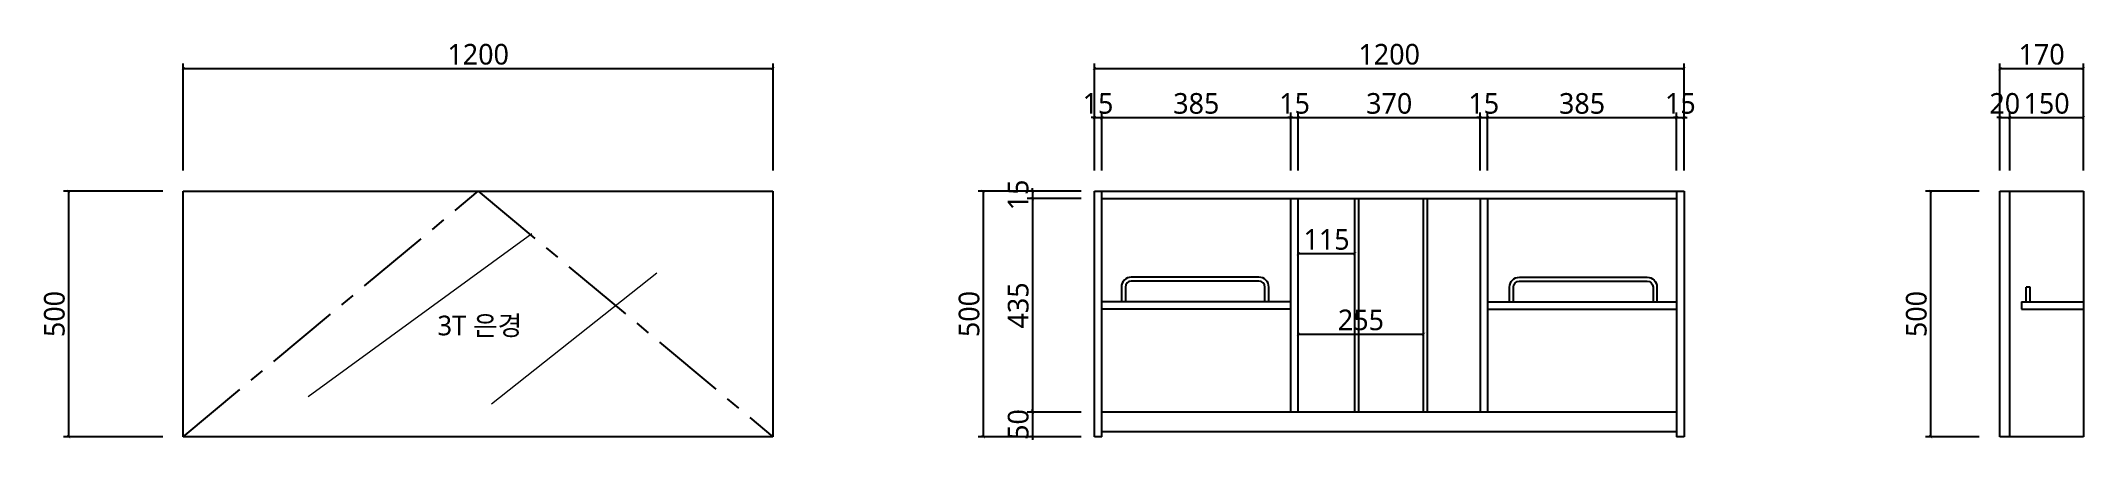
# Model space of a CAD drawing. Extents: x 892194 to 896354, y -573055 to -572242.
import ezdxf

# ---------------------------------------------------------------- set-up
doc = ezdxf.new("R2010")
doc.units = 0
doc.header["$LTSCALE"] = 60
doc.header["$MEASUREMENT"] = 0
doc.header["$PDMODE"] = 34
doc.header["$PDSIZE"] = -5
doc.linetypes.add('CENTERX2', pattern=[4, 2.5, -0.5, 0.5, -0.5])
doc.layers.get('0').update_dxf_attribs({"linetype": 'CONTINUOUS'})
doc.layers.get('Defpoints').update_dxf_attribs({"color": 13, "linetype": 'CONTINUOUS'})
for name, color, linetype in [('FUR', 253, 'CONTINUOUS'), ('HAT', 251, 'CENTERX2'), ('S-DIM', 8, 'CONTINUOUS'), ('TEX', 3, 'CONTINUOUS')]:
    doc.layers.add(name, color=color, linetype=linetype)
doc.layers.add('거울', color=151, linetype='CONTINUOUS', lineweight=5)
doc.styles.get("Standard").update_dxf_attribs({"font": 'malgun.ttf'})
doc.styles.add('카비원', font='malgun.ttf', dxfattribs={"height": 45})
doc.dimstyles.new('카비원', dxfattribs={"dimscale": 7, "dimtxt": 6, "dimasz": 0.9, "dimexe": 1.5, "dimexo": 6, "dimgap": 1, "dimtad": 1, "dimdsep": 46, "dimtxsty": 'Standard', "dimblk": 'ARCHTICK', "dimcen": 3, "dimclrd": 8, "dimclre": 8, "dimclrt": 7, "dimazin": 0, "dimtfac": 0.6, "dimtix": 1, "dimtmove": 1, "dimatfit": 3, "dimfxl": 1.5, "dimtolj": 1, "dimtzin": 0, "dimlwd": -1, "dimlwe": -1, "dimarcsym": 1})

# ---------------------------------------------------------------- blocks, each defined once
blk = doc.blocks.new('_ArchTick')
at = {"color": 0, "linetype": 'ByBlock', "transparency": 16777216, "const_width": 0.15}
blk.add_lwpolyline([(-0.5, -0.5), (0.5, 0.5)], dxfattribs=at)
blk = doc.blocks.new('*D3775')
at = {"layer": 'Defpoints', "color": 0}
for p in [(893684.1, -572298.5), (892484.1, -572548.5), (893684.1, -572548.5)]:
    blk.add_point(p, dxfattribs=at)
at = {"layer": 'S-DIM', "color": 8}
for p, q in [((892484.1, -572506.5), (892484.1, -572288)), ((892484.1, -572298.5), (893684.1, -572298.5)), ((893684.1, -572506.5), (893684.1, -572288))]:
    blk.add_line(p, q, dxfattribs=at)
at = {"layer": 'S-DIM', "color": 8, "xscale": 6.3, "yscale": 6.3, "zscale": 6.3, "rotation": 180}
blk.add_blockref('_ArchTick', (892484.1, -572298.5), dxfattribs=at)
at = {"layer": 'S-DIM', "color": 8, "xscale": 6.3, "yscale": 6.3, "zscale": 6.3}
blk.add_blockref('_ArchTick', (893684.1, -572298.5), dxfattribs=at)
at = {"layer": 'S-DIM', "color": 7, "insert": (893084.1, -572269.7), "char_height": 42, "attachment_point": 5}
blk.add_mtext('\\A1;1200', dxfattribs=at)
blk = doc.blocks.new('*D3776')
at = {"layer": 'Defpoints', "color": 0}
for p in [(892484.1, -572548.5), (892250.5, -573048.5), (892484.1, -573048.5)]:
    blk.add_point(p, dxfattribs=at)
at = {"layer": 'S-DIM', "color": 8}
for p, q in [((892442.1, -572548.5), (892240, -572548.5)), ((892250.5, -572548.5), (892250.5, -573048.5)), ((892442.1, -573048.5), (892240, -573048.5))]:
    blk.add_line(p, q, dxfattribs=at)
at = {"layer": 'S-DIM', "color": 8, "xscale": 6.3, "yscale": 6.3, "zscale": 6.3}
for p, rotation in [((892250.5, -572548.5), 90), ((892250.5, -573048.5), 270)]:
    blk.add_blockref('_ArchTick', p, dxfattribs=dict(at, rotation=rotation))
at = {"layer": 'S-DIM', "color": 7, "insert": (892221.8, -572798.5), "char_height": 42, "attachment_point": 5, "rotation": 90}
blk.add_mtext('\\A1;500', dxfattribs=at)
blk = doc.blocks.new('*D3777')
at = {"layer": 'Defpoints', "color": 0}
for p in [(894211.9, -572563.5), (894353, -572548.5), (894353, -572563.5)]:
    blk.add_point(p, dxfattribs=at)
at = {"layer": 'S-DIM', "color": 8}
for p, q in [((894311, -572548.5), (894201.4, -572548.5)), ((894311, -572563.5), (894201.4, -572563.5)), ((894211.9, -572548.5), (894211.9, -572542.2)), ((894211.9, -572548.5), (894211.9, -572563.5)), ((894211.9, -572563.5), (894211.9, -572569.8))]:
    blk.add_line(p, q, dxfattribs=at)
at = {"layer": 'S-DIM', "color": 8, "xscale": 6.3, "yscale": 6.3, "zscale": 6.3}
for p, rotation in [((894211.9, -572548.5), 270), ((894211.9, -572563.5), 90)]:
    blk.add_blockref('_ArchTick', p, dxfattribs=dict(at, rotation=rotation))
at = {"layer": 'S-DIM', "color": 7, "insert": (894183, -572556), "char_height": 42, "attachment_point": 5, "rotation": 90}
blk.add_mtext('\\A1;15', dxfattribs=at)
blk = doc.blocks.new('*D3778')
at = {"layer": 'Defpoints', "color": 0}
for p in [(894353, -572563.5), (894211.9, -572998.5), (894353, -572998.5)]:
    blk.add_point(p, dxfattribs=at)
at = {"layer": 'S-DIM', "color": 8}
for p, q in [((894311, -572563.5), (894201.4, -572563.5)), ((894211.9, -572563.5), (894211.9, -572998.5)), ((894311, -572998.5), (894201.4, -572998.5))]:
    blk.add_line(p, q, dxfattribs=at)
at = {"layer": 'S-DIM', "color": 8, "xscale": 6.3, "yscale": 6.3, "zscale": 6.3}
for p, rotation in [((894211.9, -572563.5), 90), ((894211.9, -572998.5), 270)]:
    blk.add_blockref('_ArchTick', p, dxfattribs=dict(at, rotation=rotation))
at = {"layer": 'S-DIM', "color": 7, "insert": (894183.2, -572781), "char_height": 42, "attachment_point": 5, "rotation": 90}
blk.add_mtext('\\A1;435', dxfattribs=at)
blk = doc.blocks.new('*D3779')
at = {"layer": 'Defpoints', "color": 0}
for p in [(894353, -572998.5), (894211.9, -573048.5), (894353, -573048.5)]:
    blk.add_point(p, dxfattribs=at)
at = {"layer": 'S-DIM', "color": 8}
for p, q in [((894211.9, -572998.5), (894211.9, -572992.2)), ((894311, -572998.5), (894201.4, -572998.5)), ((894211.9, -572998.5), (894211.9, -573048.5)), ((894311, -573048.5), (894201.4, -573048.5)), ((894211.9, -573048.5), (894211.9, -573054.8))]:
    blk.add_line(p, q, dxfattribs=at)
at = {"layer": 'S-DIM', "color": 8, "xscale": 6.3, "yscale": 6.3, "zscale": 6.3}
for p, rotation in [((894211.9, -572998.5), 270), ((894211.9, -573048.5), 90)]:
    blk.add_blockref('_ArchTick', p, dxfattribs=dict(at, rotation=rotation))
at = {"layer": 'S-DIM', "color": 7, "insert": (894183.2, -573023.5), "char_height": 42, "attachment_point": 5, "rotation": 90}
blk.add_mtext('\\A1;50', dxfattribs=at)
blk = doc.blocks.new('*D3780')
at = {"layer": 'Defpoints', "color": 0}
for p in [(894353, -572548.5), (894111.9, -573048.5), (894353, -573048.5)]:
    blk.add_point(p, dxfattribs=at)
at = {"layer": 'S-DIM', "color": 8}
for p, q in [((894311, -572548.5), (894101.4, -572548.5)), ((894111.9, -572548.5), (894111.9, -573048.5)), ((894311, -573048.5), (894101.4, -573048.5))]:
    blk.add_line(p, q, dxfattribs=at)
at = {"layer": 'S-DIM', "color": 8, "xscale": 6.3, "yscale": 6.3, "zscale": 6.3}
for p, rotation in [((894111.9, -572548.5), 90), ((894111.9, -573048.5), 270)]:
    blk.add_blockref('_ArchTick', p, dxfattribs=dict(at, rotation=rotation))
at = {"layer": 'S-DIM', "color": 7, "insert": (894083.2, -572798.5), "char_height": 42, "attachment_point": 5, "rotation": 90}
blk.add_mtext('\\A1;500', dxfattribs=at)
blk = doc.blocks.new('*D3781')
at = {"layer": 'Defpoints', "color": 0}
for p in [(894353, -572398.5), (894338, -572548.5), (894353, -572548.5)]:
    blk.add_point(p, dxfattribs=at)
at = {"layer": 'S-DIM', "color": 8}
for p, q in [((894338, -572398.5), (894331.7, -572398.5)), ((894338, -572506.5), (894338, -572388)), ((894338, -572398.5), (894353, -572398.5)), ((894353, -572506.5), (894353, -572388)), ((894353, -572398.5), (894359.3, -572398.5))]:
    blk.add_line(p, q, dxfattribs=at)
at = {"layer": 'S-DIM', "color": 8, "xscale": 6.3, "yscale": 6.3, "zscale": 6.3}
blk.add_blockref('_ArchTick', (894338, -572398.5), dxfattribs=at)
at = {"layer": 'S-DIM', "color": 8, "xscale": 6.3, "yscale": 6.3, "zscale": 6.3, "rotation": 180}
blk.add_blockref('_ArchTick', (894353, -572398.5), dxfattribs=at)
at = {"layer": 'S-DIM', "color": 7, "insert": (894345.5, -572369.7), "char_height": 42, "attachment_point": 5}
blk.add_mtext('\\A1;15', dxfattribs=at)
blk = doc.blocks.new('*D3782')
at = {"layer": 'Defpoints', "color": 0}
for p in [(894738, -572398.5), (894353, -572548.5), (894738, -572548.5)]:
    blk.add_point(p, dxfattribs=at)
at = {"layer": 'S-DIM', "color": 8}
for p, q in [((894353, -572506.5), (894353, -572388)), ((894353, -572398.5), (894738, -572398.5)), ((894738, -572506.5), (894738, -572388))]:
    blk.add_line(p, q, dxfattribs=at)
at = {"layer": 'S-DIM', "color": 8, "xscale": 6.3, "yscale": 6.3, "zscale": 6.3, "rotation": 180}
blk.add_blockref('_ArchTick', (894353, -572398.5), dxfattribs=at)
at = {"layer": 'S-DIM', "color": 8, "xscale": 6.3, "yscale": 6.3, "zscale": 6.3}
blk.add_blockref('_ArchTick', (894738, -572398.5), dxfattribs=at)
at = {"layer": 'S-DIM', "color": 7, "insert": (894545.5, -572369.8), "char_height": 42, "attachment_point": 5}
blk.add_mtext('\\A1;385', dxfattribs=at)
blk = doc.blocks.new('*D3783')
at = {"layer": 'Defpoints', "color": 0}
for p in [(894753, -572398.5), (894738, -572548.5), (894753, -572548.5)]:
    blk.add_point(p, dxfattribs=at)
at = {"layer": 'S-DIM', "color": 8}
for p, q in [((894738, -572398.5), (894731.7, -572398.5)), ((894738, -572506.5), (894738, -572388)), ((894738, -572398.5), (894753, -572398.5)), ((894753, -572506.5), (894753, -572388)), ((894753, -572398.5), (894759.3, -572398.5))]:
    blk.add_line(p, q, dxfattribs=at)
at = {"layer": 'S-DIM', "color": 8, "xscale": 6.3, "yscale": 6.3, "zscale": 6.3}
blk.add_blockref('_ArchTick', (894738, -572398.5), dxfattribs=at)
at = {"layer": 'S-DIM', "color": 8, "xscale": 6.3, "yscale": 6.3, "zscale": 6.3, "rotation": 180}
blk.add_blockref('_ArchTick', (894753, -572398.5), dxfattribs=at)
at = {"layer": 'S-DIM', "color": 7, "insert": (894745.5, -572369.7), "char_height": 42, "attachment_point": 5}
blk.add_mtext('\\A1;15', dxfattribs=at)
blk = doc.blocks.new('*D3784')
at = {"layer": 'Defpoints', "color": 0}
for p in [(895123, -572398.5), (894753, -572548.5), (895123, -572548.5)]:
    blk.add_point(p, dxfattribs=at)
at = {"layer": 'S-DIM', "color": 8}
for p, q in [((894753, -572506.5), (894753, -572388)), ((894753, -572398.5), (895123, -572398.5)), ((895123, -572506.5), (895123, -572388))]:
    blk.add_line(p, q, dxfattribs=at)
at = {"layer": 'S-DIM', "color": 8, "xscale": 6.3, "yscale": 6.3, "zscale": 6.3, "rotation": 180}
blk.add_blockref('_ArchTick', (894753, -572398.5), dxfattribs=at)
at = {"layer": 'S-DIM', "color": 8, "xscale": 6.3, "yscale": 6.3, "zscale": 6.3}
blk.add_blockref('_ArchTick', (895123, -572398.5), dxfattribs=at)
at = {"layer": 'S-DIM', "color": 7, "insert": (894938, -572369.8), "char_height": 42, "attachment_point": 5}
blk.add_mtext('\\A1;370', dxfattribs=at)
blk = doc.blocks.new('*D3785')
at = {"layer": 'Defpoints', "color": 0}
for p in [(895138, -572398.5), (895123, -572548.5), (895138, -572548.5)]:
    blk.add_point(p, dxfattribs=at)
at = {"layer": 'S-DIM', "color": 8}
for p, q in [((895123, -572398.5), (895116.7, -572398.5)), ((895123, -572506.5), (895123, -572388)), ((895123, -572398.5), (895138, -572398.5)), ((895138, -572506.5), (895138, -572388)), ((895138, -572398.5), (895144.3, -572398.5))]:
    blk.add_line(p, q, dxfattribs=at)
at = {"layer": 'S-DIM', "color": 8, "xscale": 6.3, "yscale": 6.3, "zscale": 6.3}
blk.add_blockref('_ArchTick', (895123, -572398.5), dxfattribs=at)
at = {"layer": 'S-DIM', "color": 8, "xscale": 6.3, "yscale": 6.3, "zscale": 6.3, "rotation": 180}
blk.add_blockref('_ArchTick', (895138, -572398.5), dxfattribs=at)
at = {"layer": 'S-DIM', "color": 7, "insert": (895130.5, -572369.7), "char_height": 42, "attachment_point": 5}
blk.add_mtext('\\A1;15', dxfattribs=at)
blk = doc.blocks.new('*D3786')
at = {"layer": 'Defpoints', "color": 0}
for p in [(895523, -572398.5), (895138, -572548.5), (895523, -572548.5)]:
    blk.add_point(p, dxfattribs=at)
at = {"layer": 'S-DIM', "color": 8}
for p, q in [((895138, -572506.5), (895138, -572388)), ((895138, -572398.5), (895523, -572398.5)), ((895523, -572506.5), (895523, -572388))]:
    blk.add_line(p, q, dxfattribs=at)
at = {"layer": 'S-DIM', "color": 8, "xscale": 6.3, "yscale": 6.3, "zscale": 6.3, "rotation": 180}
blk.add_blockref('_ArchTick', (895138, -572398.5), dxfattribs=at)
at = {"layer": 'S-DIM', "color": 8, "xscale": 6.3, "yscale": 6.3, "zscale": 6.3}
blk.add_blockref('_ArchTick', (895523, -572398.5), dxfattribs=at)
at = {"layer": 'S-DIM', "color": 7, "insert": (895330.5, -572369.8), "char_height": 42, "attachment_point": 5}
blk.add_mtext('\\A1;385', dxfattribs=at)
blk = doc.blocks.new('*D3787')
at = {"layer": 'Defpoints', "color": 0}
for p in [(895538, -572398.5), (895523, -572548.5), (895538, -572548.5)]:
    blk.add_point(p, dxfattribs=at)
at = {"layer": 'S-DIM', "color": 8}
for p, q in [((895523, -572398.5), (895516.7, -572398.5)), ((895523, -572506.5), (895523, -572388)), ((895523, -572398.5), (895538, -572398.5)), ((895538, -572506.5), (895538, -572388)), ((895538, -572398.5), (895544.3, -572398.5))]:
    blk.add_line(p, q, dxfattribs=at)
at = {"layer": 'S-DIM', "color": 8, "xscale": 6.3, "yscale": 6.3, "zscale": 6.3}
blk.add_blockref('_ArchTick', (895523, -572398.5), dxfattribs=at)
at = {"layer": 'S-DIM', "color": 8, "xscale": 6.3, "yscale": 6.3, "zscale": 6.3, "rotation": 180}
blk.add_blockref('_ArchTick', (895538, -572398.5), dxfattribs=at)
at = {"layer": 'S-DIM', "color": 7, "insert": (895530.5, -572369.7), "char_height": 42, "attachment_point": 5}
blk.add_mtext('\\A1;15', dxfattribs=at)
blk = doc.blocks.new('*D3788')
at = {"layer": 'Defpoints', "color": 0}
for p in [(895538, -572298.5), (894338, -572548.5), (895538, -572548.5)]:
    blk.add_point(p, dxfattribs=at)
at = {"layer": 'S-DIM', "color": 8}
for p, q in [((894338, -572506.5), (894338, -572288)), ((894338, -572298.5), (895538, -572298.5)), ((895538, -572506.5), (895538, -572288))]:
    blk.add_line(p, q, dxfattribs=at)
at = {"layer": 'S-DIM', "color": 8, "xscale": 6.3, "yscale": 6.3, "zscale": 6.3, "rotation": 180}
blk.add_blockref('_ArchTick', (894338, -572298.5), dxfattribs=at)
at = {"layer": 'S-DIM', "color": 8, "xscale": 6.3, "yscale": 6.3, "zscale": 6.3}
blk.add_blockref('_ArchTick', (895538, -572298.5), dxfattribs=at)
at = {"layer": 'S-DIM', "color": 7, "insert": (894938, -572269.7), "char_height": 42, "attachment_point": 5}
blk.add_mtext('\\A1;1200', dxfattribs=at)
blk = doc.blocks.new('*D3789')
at = {"layer": 'Defpoints', "color": 0}
for p in [(896200.7, -572398.5), (896180.7, -572548.5), (896200.7, -572548.5)]:
    blk.add_point(p, dxfattribs=at)
at = {"layer": 'S-DIM', "color": 8}
for p, q in [((896180.7, -572398.5), (896174.4, -572398.5)), ((896180.7, -572506.5), (896180.7, -572388)), ((896180.7, -572398.5), (896200.7, -572398.5)), ((896200.7, -572506.5), (896200.7, -572388)), ((896200.7, -572398.5), (896207, -572398.5))]:
    blk.add_line(p, q, dxfattribs=at)
at = {"layer": 'S-DIM', "color": 8, "xscale": 6.3, "yscale": 6.3, "zscale": 6.3}
blk.add_blockref('_ArchTick', (896180.7, -572398.5), dxfattribs=at)
at = {"layer": 'S-DIM', "color": 8, "xscale": 6.3, "yscale": 6.3, "zscale": 6.3, "rotation": 180}
blk.add_blockref('_ArchTick', (896200.7, -572398.5), dxfattribs=at)
at = {"layer": 'S-DIM', "color": 7, "insert": (896190.7, -572369.8), "char_height": 42, "attachment_point": 5}
blk.add_mtext('\\A1;20', dxfattribs=at)
blk = doc.blocks.new('*D3790')
at = {"layer": 'Defpoints', "color": 0}
for p in [(896350.7, -572398.5), (896200.7, -572548.5), (896350.7, -572548.5)]:
    blk.add_point(p, dxfattribs=at)
at = {"layer": 'S-DIM', "color": 8}
for p, q in [((896200.7, -572506.5), (896200.7, -572388)), ((896200.7, -572398.5), (896350.7, -572398.5)), ((896350.7, -572506.5), (896350.7, -572388))]:
    blk.add_line(p, q, dxfattribs=at)
at = {"layer": 'S-DIM', "color": 8, "xscale": 6.3, "yscale": 6.3, "zscale": 6.3, "rotation": 180}
blk.add_blockref('_ArchTick', (896200.7, -572398.5), dxfattribs=at)
at = {"layer": 'S-DIM', "color": 8, "xscale": 6.3, "yscale": 6.3, "zscale": 6.3}
blk.add_blockref('_ArchTick', (896350.7, -572398.5), dxfattribs=at)
at = {"layer": 'S-DIM', "color": 7, "insert": (896275.7, -572369.7), "char_height": 42, "attachment_point": 5}
blk.add_mtext('\\A1;150', dxfattribs=at)
blk = doc.blocks.new('*D3791')
at = {"layer": 'Defpoints', "color": 0}
for p in [(896350.7, -572298.5), (896180.7, -572548.5), (896350.7, -572548.5)]:
    blk.add_point(p, dxfattribs=at)
at = {"layer": 'S-DIM', "color": 8}
for p, q in [((896180.7, -572506.5), (896180.7, -572288)), ((896180.7, -572298.5), (896350.7, -572298.5)), ((896350.7, -572506.5), (896350.7, -572288))]:
    blk.add_line(p, q, dxfattribs=at)
at = {"layer": 'S-DIM', "color": 8, "xscale": 6.3, "yscale": 6.3, "zscale": 6.3, "rotation": 180}
blk.add_blockref('_ArchTick', (896180.7, -572298.5), dxfattribs=at)
at = {"layer": 'S-DIM', "color": 8, "xscale": 6.3, "yscale": 6.3, "zscale": 6.3}
blk.add_blockref('_ArchTick', (896350.7, -572298.5), dxfattribs=at)
at = {"layer": 'S-DIM', "color": 7, "insert": (896265.7, -572269.7), "char_height": 42, "attachment_point": 5}
blk.add_mtext('\\A1;170', dxfattribs=at)
blk = doc.blocks.new('*D3792')
at = {"layer": 'Defpoints', "color": 0}
for p in [(896180.7, -572548.5), (896039.6, -573048.5), (896180.7, -573048.5)]:
    blk.add_point(p, dxfattribs=at)
at = {"layer": 'S-DIM', "color": 8}
for p, q in [((896138.7, -572548.5), (896029.1, -572548.5)), ((896039.6, -572548.5), (896039.6, -573048.5)), ((896138.7, -573048.5), (896029.1, -573048.5))]:
    blk.add_line(p, q, dxfattribs=at)
at = {"layer": 'S-DIM', "color": 8, "xscale": 6.3, "yscale": 6.3, "zscale": 6.3}
for p, rotation in [((896039.6, -572548.5), 90), ((896039.6, -573048.5), 270)]:
    blk.add_blockref('_ArchTick', p, dxfattribs=dict(at, rotation=rotation))
at = {"layer": 'S-DIM', "color": 7, "insert": (896010.9, -572798.5), "char_height": 42, "attachment_point": 5, "rotation": 90}
blk.add_mtext('\\A1;500', dxfattribs=at)
blk = doc.blocks.new('*D3814')
at = {"color": 8}
for p, q in [((894753, -572675.5), (894868, -572675.5)), ((894753, -572714.7), (894753, -572686)), ((894868, -572714.7), (894868, -572686))]:
    blk.add_line(p, q, dxfattribs=at)
at = {"layer": 'Defpoints', "color": 0}
for p in [(894753, -572672.7), (894868, -572672.7), (894868, -572675.5)]:
    blk.add_point(p, dxfattribs=at)
at = {"color": 8, "xscale": 6.3, "yscale": 6.3, "zscale": 6.3, "rotation": 180}
blk.add_blockref('_ArchTick', (894753, -572675.5), dxfattribs=at)
at = {"color": 8, "xscale": 6.3, "yscale": 6.3, "zscale": 6.3}
blk.add_blockref('_ArchTick', (894868, -572675.5), dxfattribs=at)
at = {"color": 7, "insert": (894810.5, -572646.7), "char_height": 42, "attachment_point": 5}
blk.add_mtext('\\A1;115', dxfattribs=at)
blk = doc.blocks.new('*D3815')
at = {"color": 8}
for p, q in [((894753, -572839.4), (895008, -572839.4)), ((894753, -572878.6), (894753, -572849.9)), ((895008, -572878.6), (895008, -572849.9))]:
    blk.add_line(p, q, dxfattribs=at)
at = {"layer": 'Defpoints', "color": 0}
for p in [(894753, -572836.6), (895008, -572836.6), (895008, -572839.4)]:
    blk.add_point(p, dxfattribs=at)
at = {"color": 8, "xscale": 6.3, "yscale": 6.3, "zscale": 6.3, "rotation": 180}
blk.add_blockref('_ArchTick', (894753, -572839.4), dxfattribs=at)
at = {"color": 8, "xscale": 6.3, "yscale": 6.3, "zscale": 6.3}
blk.add_blockref('_ArchTick', (895008, -572839.4), dxfattribs=at)
at = {"color": 7, "insert": (894880.5, -572810.7), "char_height": 42, "attachment_point": 5}
blk.add_mtext('\\A1;255', dxfattribs=at)

msp = doc.modelspace()

# ---------------------------------------------------------------- linework, layer by layer
for p, q in [((892484.065, -572548.517), (893684.065, -572548.517)), ((892484.065, -573048.517), (892484.065, -572548.517)), ((893684.065, -572548.517), (893684.065, -573048.517)), ((894338.012, -572548.517), (895538.012, -572548.517)), ((894338.012, -573048.517), (894338.012, -572548.517)), ((894353.012, -573048.517), (894353.012, -572548.517)), ((894353.012, -572563.517), (895523.012, -572563.517)), ((894738.012, -572998.517), (894738.012, -572563.517)), ((894753.012, -572998.517), (894753.012, -572563.517)), ((895123.012, -572563.517), (895123.012, -572998.517)), ((895138.012, -572563.517), (895138.012, -572998.517)), ((895523.012, -572548.517), (895523.012, -573048.517)), ((895538.012, -572548.517), (895538.012, -573048.517)), ((896180.722, -572548.517), (896350.722, -572548.517)), ((896180.722, -573048.517), (896180.722, -572548.517)), ((896200.722, -573048.517), (896200.722, -572548.517)), ((896350.722, -572548.517), (896350.722, -573048.517)), ((894738.012, -572773.517), (894353.012, -572773.517)), ((895138.012, -572773.517), (895523.012, -572773.517)), ((896224.722, -572773.517), (896350.722, -572773.517)), ((896224.722, -572773.517), (896224.722, -572788.517)), ((894738.012, -572788.517), (894353.012, -572788.517)), ((895138.012, -572788.517), (895523.012, -572788.517)), ((896224.722, -572788.517), (896350.722, -572788.517)), ((895523.012, -572998.517), (894353.012, -572998.517)), ((893684.065, -573048.517), (892484.065, -573048.517)), ((894353.012, -573048.517), (894338.012, -573048.517)), ((895523.012, -573038.517), (894353.012, -573038.517)), ((895538.012, -573048.517), (895523.012, -573048.517)), ((896200.722, -573048.517), (896180.722, -573048.517)), ((896350.722, -573048.517), (896200.722, -573048.517))]:
    msp.add_line(p, q)
at = {"layer": 'FUR'}
for p, q in [((894868.012, -572998.517), (894868.012, -572563.517)), ((894876.012, -572998.517), (894876.012, -572563.517)), ((895008.012, -572998.517), (895008.012, -572563.517)), ((895016.012, -572998.517), (895016.012, -572563.517)), ((896234.513, -572773.517), (896234.513, -572743.517)), ((896242.513, -572743.517), (896234.513, -572743.517)), ((896242.513, -572773.517), (896242.513, -572743.517))]:
    msp.add_line(p, q, dxfattribs=at)
for points in [[(894692.988, -572773.517), (894692.988, -572743.517, 0.41421356), (894672.988, -572723.517), (894413.106, -572723.517, 0.41421356), (894393.106, -572743.517), (894393.106, -572773.517)], [(894684.988, -572773.517), (894684.988, -572743.517, 0.41421356), (894672.988, -572731.517), (894413.106, -572731.517, 0.41421356), (894401.106, -572743.517), (894401.106, -572773.517)], [(895183.037, -572773.517), (895183.037, -572743.517, -0.41421356), (895203.037, -572723.517), (895462.918, -572723.517, -0.41421356), (895482.918, -572743.517), (895482.918, -572773.517)], [(895191.037, -572773.517), (895191.037, -572743.517, -0.41421356), (895203.037, -572731.517), (895462.918, -572731.517, -0.41421356), (895474.918, -572743.517), (895474.918, -572773.517)]]:
    msp.add_lwpolyline(points, format="xyb", dxfattribs=at)
at = {"layer": 'HAT'}
msp.add_lwpolyline([(892484.065, -573048.517), (893084.065, -572548.517), (893684.065, -573048.517)], dxfattribs=at)
at = {"layer": '거울'}
for p, q in [((892738.311, -572966.531), (893193.064, -572634.251)), ((893111.502, -572981.355), (893447.624, -572714.56))]:
    msp.add_line(p, q, dxfattribs=at)

# ---------------------------------------------------------------- texts
at = {"layer": 'TEX', "style": '카비원'}
msp.add_text('3T 은경', height=40, dxfattribs=at).set_placement((893001.18, -572841.795))

# ---------------------------------------------------------------- dimensions: what is measured, and where the dimension line sits
for p1, p2, picture, middle in [((894753.012, -572672.697), (894868.012, -572672.697), '*D3814', (894810.512, -572646.662)), ((894753.012, -572836.586), (895008.012, -572836.586), '*D3815', (894880.512, -572810.665))]:
    dim = msp.add_aligned_dim(p1=p1, p2=p2, distance=-2.778, dimstyle='카비원')
    dim.commit()
    dim.dimension.update_dxf_attribs({"geometry": picture, "text_midpoint": middle})
at = {"layer": 'S-DIM'}
for base, p1, p2, picture, middle in [((893684.065, -572298.522), (892484.065, -572548.517), (893684.065, -572548.517), '*D3775', (893084.065, -572269.709)), ((895538.012, -572298.522), (894338.012, -572548.517), (895538.012, -572548.517), '*D3788', (894938.012, -572269.709)), ((896350.722, -572298.522), (896180.722, -572548.517), (896350.722, -572548.517), '*D3791', (896265.722, -572269.709)), ((894353.012, -572398.517), (894338.012, -572548.517), (894353.012, -572548.517), '*D3781', (894345.512, -572369.704)), ((894738.012, -572398.517), (894353.012, -572548.517), (894738.012, -572548.517), '*D3782', (894545.512, -572369.818)), ((894753.012, -572398.517), (894738.012, -572548.517), (894753.012, -572548.517), '*D3783', (894745.512, -572369.704)), ((895123.012, -572398.517), (894753.012, -572548.517), (895123.012, -572548.517), '*D3784', (894938.012, -572369.818)), ((895138.012, -572398.517), (895123.012, -572548.517), (895138.012, -572548.517), '*D3785', (895130.512, -572369.704)), ((895523.012, -572398.517), (895138.012, -572548.517), (895523.012, -572548.517), '*D3786', (895330.512, -572369.818)), ((895538.012, -572398.517), (895523.012, -572548.517), (895538.012, -572548.517), '*D3787', (895530.512, -572369.704)), ((896200.722, -572398.517), (896180.722, -572548.517), (896200.722, -572548.517), '*D3789', (896190.722, -572369.818)), ((896350.722, -572398.517), (896200.722, -572548.517), (896350.722, -572548.517), '*D3790', (896275.722, -572369.704))]:
    dim = msp.add_linear_dim(base=base, p1=p1, p2=p2, dimstyle='카비원', override={"dimscale": 7}, dxfattribs=at)
    dim.commit()
    dim.dimension.update_dxf_attribs({"geometry": picture, "text_midpoint": middle})
for base, p1, p2, picture, middle in [((894211.855, -572563.517), (894353.012, -572548.517), (894353.012, -572563.517), '*D3777', (894183.041, -572556.017)), ((892250.49, -573048.517), (892484.065, -572548.517), (892484.065, -573048.517), '*D3776', (892221.791, -572798.517)), ((894111.86, -573048.517), (894353.012, -572548.517), (894353.012, -573048.517), '*D3780', (894083.16, -572798.517)), ((894211.855, -572998.517), (894353.012, -572563.517), (894353.012, -572998.517), '*D3778', (894183.155, -572781.017)), ((896039.565, -573048.517), (896180.722, -572548.517), (896180.722, -573048.517), '*D3792', (896010.866, -572798.517)), ((894211.855, -573048.517), (894353.012, -572998.517), (894353.012, -573048.517), '*D3779', (894183.155, -573023.517))]:
    dim = msp.add_linear_dim(base=base, p1=p1, p2=p2, angle=90, dimstyle='카비원', override={"dimscale": 7}, dxfattribs=at)
    dim.commit()
    dim.dimension.update_dxf_attribs({"geometry": picture, "text_midpoint": middle})

doc.saveas('drawing.dxf')
